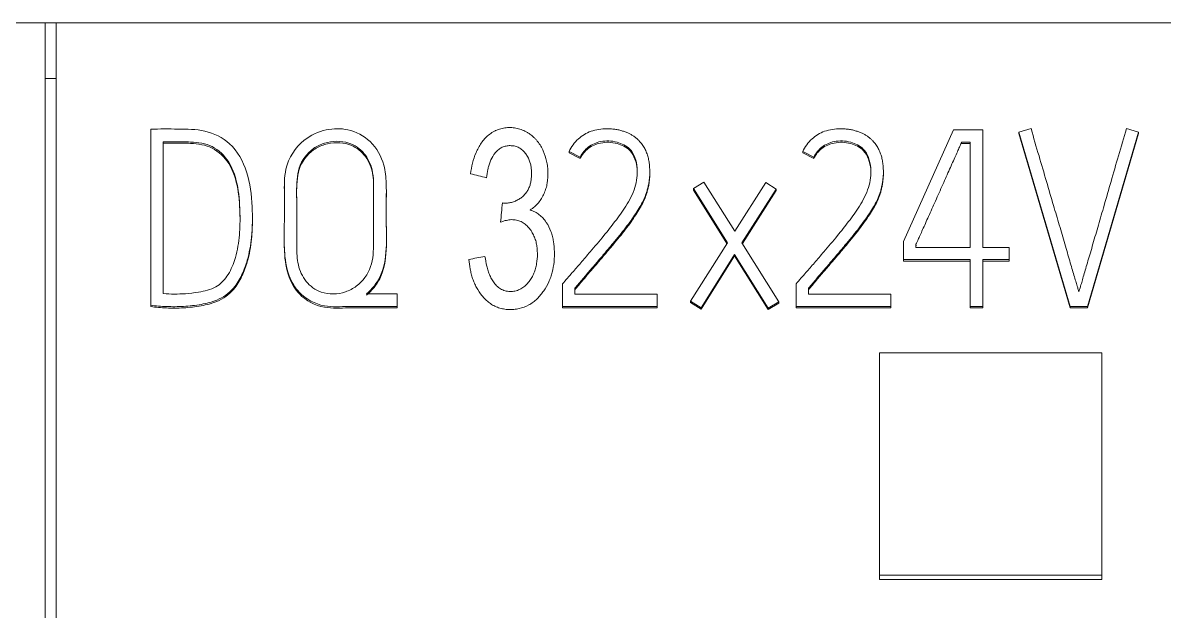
# Model space of a CAD drawing. Header units: millimetres. Extents: x 1359 to 3577, y 1336 to 3557.
# Drawn here: x 2806.07 to 2816.33, y 3324.8 to 3330.08 of the extents above; entities that cross this region are included whole.
import ezdxf

# ---------------------------------------------------------------- set-up
doc = ezdxf.new("R2010")
doc.units = ezdxf.units.MM
doc.set_wipeout_variables(frame=1)
doc.layers.add('000-PI-Oprema', color=30, linetype='Continuous', lineweight=5)

msp = doc.modelspace()

# ---------------------------------------------------------------- linework, layer by layer
msp.add_line((2956.571, 3326.022), (2756.571, 3326.022))

# ---------------------------------------------------------------- next in the draw order: wipeouts: each hides what was drawn before it
msp.add_wipeout([(2801.371, 3330.083), (2836.171, 3330.083), (2836.171, 3183.083), (2801.371, 3183.083)])

# ---------------------------------------------------------------- next in the draw order: linework, layer by layer
at = {"layer": '000-PI-Oprema', "color": 0, "linetype": 'ByBlock', "lineweight": 0}
for p, q in [((2806.271, 3330.083), (2801.371, 3330.083)), ((2806.371, 3330.083), (2806.271, 3330.083)), ((2806.371, 3319.9), (2806.371, 3330.083)), ((2831.171, 3330.083), (2806.371, 3330.083)), ((2806.371, 3329.583), (2806.271, 3329.583)), ((2807.221, 3329.127), (2807.221, 3327.546)), ((2814.438, 3329.122), (2813.989, 3328.119)), ((2814.702, 3329.122), (2814.438, 3329.122)), ((2814.702, 3328.066), (2814.702, 3329.122)), ((2815.135, 3329.133), (2815.026, 3329.102)), ((2815.026, 3329.102), (2815.487, 3327.535)), ((2815.026, 3329.102), (2815.026, 3329.09)), ((2815.026, 3329.09), (2815.487, 3327.523)), ((2815.643, 3327.535), (2816.102, 3329.102)), ((2815.643, 3327.523), (2816.102, 3329.09)), ((2816.102, 3329.102), (2815.993, 3329.133)), ((2816.102, 3329.102), (2816.102, 3329.09)), ((2807.334, 3329.014), (2807.334, 3327.65)), ((2814.511, 3329.012), (2814.511, 3329)), ((2814.511, 3329.012), (2814.589, 3329.012)), ((2814.511, 3329), (2814.589, 3329)), ((2814.589, 3329.012), (2814.589, 3328.066)), ((2810.982, 3328.926), (2810.982, 3328.914)), ((2811.082, 3328.876), (2810.982, 3328.926)), ((2811.082, 3328.863), (2810.982, 3328.914)), ((2811.082, 3328.876), (2811.082, 3328.863)), ((2813.082, 3328.926), (2813.082, 3328.914)), ((2813.182, 3328.876), (2813.082, 3328.926)), ((2813.182, 3328.863), (2813.082, 3328.914)), ((2813.182, 3328.876), (2813.182, 3328.863)), ((2811.708, 3328.734), (2811.708, 3328.747)), ((2813.808, 3328.734), (2813.808, 3328.747)), ((2808.422, 3328.614), (2808.422, 3328.601)), ((2812.194, 3328.653), (2812.099, 3328.594)), ((2812.099, 3328.594), (2812.099, 3328.581)), ((2812.099, 3328.594), (2812.405, 3328.108)), ((2812.099, 3328.581), (2812.401, 3328.101)), ((2812.472, 3328.211), (2812.194, 3328.653)), ((2812.751, 3328.649), (2812.472, 3328.211)), ((2812.536, 3328.108), (2812.844, 3328.59)), ((2812.54, 3328.101), (2812.844, 3328.577)), ((2812.844, 3328.59), (2812.751, 3328.649)), ((2812.844, 3328.59), (2812.844, 3328.577)), ((2809.224, 3328.471), (2809.224, 3328.458)), ((2809.339, 3328.538), (2809.339, 3328.55)), ((2808.135, 3328.309), (2808.135, 3328.322)), ((2808.421, 3328.157), (2808.421, 3328.145)), ((2812.405, 3328.108), (2812.072, 3327.584)), ((2812.867, 3327.577), (2812.536, 3328.108)), ((2813.989, 3328.119), (2813.989, 3327.956)), ((2814.1, 3328.066), (2814.1, 3328.094)), ((2814.1, 3328.082), (2814.104, 3328.089)), ((2814.589, 3328.066), (2814.1, 3328.066)), ((2814.937, 3328.066), (2814.702, 3328.066)), ((2814.937, 3327.956), (2814.937, 3328.066)), ((2812.168, 3327.524), (2812.469, 3328.002)), ((2812.168, 3327.512), (2812.469, 3327.989)), ((2812.469, 3328.002), (2812.771, 3327.52)), ((2812.469, 3328.002), (2812.469, 3327.989)), ((2812.469, 3327.989), (2812.771, 3327.507)), ((2813.989, 3327.956), (2813.989, 3327.943)), ((2813.989, 3327.956), (2814.589, 3327.956)), ((2813.989, 3327.943), (2814.589, 3327.943)), ((2814.589, 3327.956), (2814.589, 3327.535)), ((2814.702, 3327.535), (2814.702, 3327.956)), ((2814.702, 3327.956), (2814.937, 3327.956)), ((2814.702, 3327.943), (2814.937, 3327.943)), ((2814.937, 3327.956), (2814.937, 3327.943)), ((2810.922, 3327.535), (2810.922, 3327.738)), ((2813.022, 3327.535), (2813.022, 3327.738)), ((2809.435, 3327.648), (2809.16, 3327.648)), ((2809.435, 3327.535), (2809.435, 3327.648)), ((2811.033, 3327.698), (2811.033, 3327.645)), ((2811.033, 3327.645), (2811.774, 3327.645)), ((2811.774, 3327.645), (2811.774, 3327.535)), ((2813.133, 3327.698), (2813.133, 3327.645)), ((2813.133, 3327.645), (2813.874, 3327.645)), ((2813.874, 3327.645), (2813.874, 3327.535)), ((2807.221, 3327.546), (2807.221, 3327.534)), ((2809.435, 3327.535), (2809.435, 3327.523)), ((2810.922, 3327.535), (2810.922, 3327.523)), ((2811.774, 3327.535), (2810.922, 3327.535)), ((2811.774, 3327.535), (2811.774, 3327.523)), ((2812.072, 3327.584), (2812.072, 3327.571)), ((2812.072, 3327.584), (2812.168, 3327.524)), ((2812.072, 3327.571), (2812.168, 3327.512)), ((2812.771, 3327.52), (2812.867, 3327.577)), ((2812.771, 3327.507), (2812.867, 3327.564)), ((2812.867, 3327.577), (2812.867, 3327.564)), ((2813.022, 3327.535), (2813.022, 3327.523)), ((2813.874, 3327.535), (2813.022, 3327.535)), ((2813.874, 3327.535), (2813.874, 3327.523)), ((2814.589, 3327.535), (2814.702, 3327.535)), ((2814.589, 3327.535), (2814.589, 3327.523)), ((2814.702, 3327.535), (2814.702, 3327.523)), ((2815.487, 3327.535), (2815.643, 3327.535)), ((2815.487, 3327.535), (2815.487, 3327.523)), ((2815.643, 3327.535), (2815.643, 3327.523)), ((2811.774, 3327.523), (2810.922, 3327.523)), ((2812.168, 3327.524), (2812.168, 3327.512)), ((2812.771, 3327.52), (2812.771, 3327.507)), ((2813.874, 3327.523), (2813.022, 3327.523)), ((2814.589, 3327.523), (2814.702, 3327.523)), ((2815.487, 3327.523), (2815.643, 3327.523)), ((2813.771, 3327.118), (2813.771, 3325.12)), ((2815.771, 3327.118), (2813.771, 3327.118)), ((2815.771, 3325.12), (2815.771, 3327.118)), ((2813.771, 3325.12), (2815.771, 3325.12)), ((2813.771, 3325.12), (2813.771, 3325.082)), ((2813.771, 3325.082), (2815.771, 3325.082)), ((2815.771, 3325.12), (2815.771, 3325.082))]:
    msp.add_line(p, q, dxfattribs=at)
for points, knots in [([(2806.271, 3330.083), (2806.271, 3328.998), (2806.271, 3325.395), (2806.271, 3321.789), (2806.271, 3319.268)], [0, 0, 0, 0, 0.301146, 1, 1, 1, 1]), ([(2807.221, 3327.546), (2807.268, 3327.54), (2807.366, 3327.532), (2807.518, 3327.533), (2807.67, 3327.55), (2807.831, 3327.588), (2807.966, 3327.682), (2808.044, 3327.818), (2808.1, 3327.972), (2808.136, 3328.177), (2808.137, 3328.445), (2808.105, 3328.74), (2807.962, 3329.008), (2807.712, 3329.128), (2807.464, 3329.128), (2807.302, 3329.131), (2807.221, 3329.127)], [0, 0, 0, 0, 0.048928, 0.10152, 0.156673, 0.206259, 0.270351, 0.31956, 0.366981, 0.439378, 0.534587, 0.645045, 0.746603, 0.832762, 0.916147, 1, 1, 1, 1]), ([(2809.16, 3327.648), (2809.211, 3327.692), (2809.308, 3327.809), (2809.348, 3328.067), (2809.333, 3328.348), (2809.344, 3328.598), (2809.324, 3328.833), (2809.214, 3329.028), (2809.007, 3329.137), (2808.788, 3329.133), (2808.562, 3329.031), (2808.415, 3328.797), (2808.425, 3328.549), (2808.424, 3328.307), (2808.415, 3328.064), (2808.445, 3327.825), (2808.56, 3327.628), (2808.768, 3327.521), (2808.976, 3327.537), (2809.193, 3327.534), (2809.339, 3327.535), (2809.435, 3327.535)], [0, 0, 0, 0, 0.043075, 0.102648, 0.168978, 0.235307, 0.271956, 0.327443, 0.378109, 0.421433, 0.470555, 0.539532, 0.59211, 0.636178, 0.703998, 0.756984, 0.796657, 0.853885, 0.901986, 0.93541, 1, 1, 1, 1]), ([(2810.096, 3328.727), (2810.101, 3328.76), (2810.107, 3328.792), (2810.122, 3328.855), (2810.132, 3328.886), (2810.152, 3328.931), (2810.159, 3328.946), (2810.174, 3328.975), (2810.183, 3328.989), (2810.202, 3329.016), (2810.212, 3329.029), (2810.234, 3329.053), (2810.258, 3329.076), (2810.285, 3329.095), (2810.307, 3329.107), (2810.314, 3329.111), (2810.329, 3329.118), (2810.352, 3329.128), (2810.376, 3329.134), (2810.4, 3329.138), (2810.408, 3329.139), (2810.425, 3329.141), (2810.433, 3329.142), (2810.458, 3329.142), (2810.475, 3329.141), (2810.499, 3329.138), (2810.507, 3329.136), (2810.524, 3329.133), (2810.548, 3329.127), (2810.57, 3329.117), (2810.593, 3329.106), (2810.6, 3329.102), (2810.614, 3329.094), (2810.621, 3329.089), (2810.641, 3329.075), (2810.654, 3329.065), (2810.672, 3329.048), (2810.678, 3329.042), (2810.689, 3329.029), (2810.705, 3329.011), (2810.719, 3328.99), (2810.736, 3328.962), (2810.743, 3328.947), (2810.763, 3328.902), (2810.773, 3328.871), (2810.784, 3328.823), (2810.787, 3328.807), (2810.791, 3328.774), (2810.792, 3328.758), (2810.793, 3328.709), (2810.791, 3328.676), (2810.784, 3328.636), (2810.782, 3328.628), (2810.779, 3328.612), (2810.772, 3328.588), (2810.764, 3328.565), (2810.754, 3328.542), (2810.751, 3328.535), (2810.743, 3328.52), (2810.739, 3328.513), (2810.726, 3328.492), (2810.707, 3328.465), (2810.683, 3328.442), (2810.659, 3328.421), (2810.645, 3328.411), (2810.631, 3328.402)], [0, 0, 0, 0, 0.0625, 0.0625, 0.125, 0.125, 0.15625, 0.15625, 0.1875, 0.1875, 0.21875, 0.21875, 0.25, 0.28125, 0.28125, 0.296875, 0.296875, 0.3125, 0.34375, 0.34375, 0.359375, 0.359375, 0.375, 0.375, 0.40625, 0.40625, 0.421875, 0.421875, 0.4375, 0.46875, 0.46875, 0.484375, 0.484375, 0.5, 0.5, 0.53125, 0.53125, 0.546875, 0.546875, 0.5625, 0.59375, 0.59375, 0.625, 0.625, 0.6875, 0.6875, 0.71875, 0.71875, 0.75, 0.75, 0.8125, 0.8125, 0.828125, 0.828125, 0.84375, 0.875, 0.875, 0.890625, 0.890625, 0.90625, 0.90625, 0.9375, 0.96875, 0.96875, 1, 1, 1, 1]), ([(2810.982, 3328.926), (2811.001, 3328.969), (2811.058, 3329.045), (2811.179, 3329.119), (2811.288, 3329.133), (2811.363, 3329.13), (2811.402, 3329.126), (2811.438, 3329.119), (2811.471, 3329.109), (2811.501, 3329.098), (2811.529, 3329.086), (2811.553, 3329.072), (2811.575, 3329.057), (2811.594, 3329.04), (2811.611, 3329.023), (2811.626, 3329.007), (2811.644, 3328.985), (2811.662, 3328.954), (2811.68, 3328.916), (2811.693, 3328.875), (2811.701, 3328.833), (2811.706, 3328.791), (2811.708, 3328.75), (2811.707, 3328.71), (2811.703, 3328.673), (2811.698, 3328.636), (2811.69, 3328.601), (2811.681, 3328.567), (2811.668, 3328.528), (2811.648, 3328.482), (2811.618, 3328.427), (2811.581, 3328.368), (2811.538, 3328.306), (2811.489, 3328.24), (2811.434, 3328.171), (2811.374, 3328.099), (2811.311, 3328.023), (2811.244, 3327.945), (2811.175, 3327.864), (2811.104, 3327.782), (2811.057, 3327.726), (2811.033, 3327.698)], [0, 0, 0, 0, 0.061339, 0.118477, 0.180647, 0.199061, 0.216082, 0.231833, 0.246526, 0.260308, 0.273254, 0.285426, 0.29689, 0.307753, 0.31802, 0.327627, 0.336606, 0.355189, 0.37361, 0.392165, 0.410785, 0.42927, 0.447741, 0.464235, 0.480574, 0.496814, 0.51268, 0.527892, 0.542508, 0.566365, 0.593275, 0.623397, 0.656474, 0.692185, 0.730563, 0.771282, 0.814001, 0.858722, 0.904903, 0.951996, 1, 1, 1, 1]), ([(2813.082, 3328.926), (2813.101, 3328.969), (2813.158, 3329.045), (2813.279, 3329.119), (2813.388, 3329.133), (2813.463, 3329.13), (2813.502, 3329.126), (2813.538, 3329.119), (2813.571, 3329.109), (2813.601, 3329.098), (2813.629, 3329.086), (2813.653, 3329.072), (2813.675, 3329.057), (2813.694, 3329.04), (2813.711, 3329.023), (2813.726, 3329.007), (2813.744, 3328.985), (2813.762, 3328.954), (2813.78, 3328.916), (2813.793, 3328.875), (2813.801, 3328.833), (2813.806, 3328.791), (2813.808, 3328.75), (2813.807, 3328.71), (2813.803, 3328.673), (2813.798, 3328.636), (2813.79, 3328.601), (2813.781, 3328.567), (2813.768, 3328.528), (2813.748, 3328.482), (2813.718, 3328.427), (2813.681, 3328.368), (2813.638, 3328.306), (2813.589, 3328.24), (2813.534, 3328.171), (2813.474, 3328.099), (2813.411, 3328.023), (2813.344, 3327.945), (2813.275, 3327.864), (2813.204, 3327.782), (2813.157, 3327.726), (2813.133, 3327.698)], [0, 0, 0, 0, 0.061339, 0.118477, 0.180647, 0.199061, 0.216082, 0.231833, 0.246526, 0.260308, 0.273254, 0.285426, 0.29689, 0.307753, 0.31802, 0.327627, 0.336606, 0.355189, 0.37361, 0.392165, 0.410785, 0.42927, 0.447741, 0.464235, 0.480574, 0.496814, 0.51268, 0.527892, 0.542508, 0.566365, 0.593275, 0.623397, 0.656474, 0.692185, 0.730563, 0.771282, 0.814001, 0.858722, 0.904903, 0.951996, 1, 1, 1, 1]), ([(2815.565, 3327.667), (2815.563, 3327.674), (2815.558, 3327.691), (2815.548, 3327.722), (2815.535, 3327.765), (2815.52, 3327.818), (2815.502, 3327.878), (2815.482, 3327.946), (2815.461, 3328.019), (2815.438, 3328.098), (2815.414, 3328.181), (2815.389, 3328.267), (2815.363, 3328.355), (2815.324, 3328.484), (2815.272, 3328.662), (2815.205, 3328.892), (2815.158, 3329.051), (2815.135, 3329.133)], [0, 0, 0, 0, 0.013272, 0.034859, 0.06476, 0.101229, 0.142516, 0.188621, 0.238884, 0.292645, 0.349905, 0.409112, 0.468717, 0.528719, 0.675164, 0.832258, 1, 1, 1, 1]), ([(2815.993, 3329.133), (2815.969, 3329.051), (2815.922, 3328.893), (2815.855, 3328.662), (2815.804, 3328.484), (2815.766, 3328.354), (2815.741, 3328.267), (2815.716, 3328.181), (2815.692, 3328.098), (2815.669, 3328.019), (2815.647, 3327.946), (2815.627, 3327.878), (2815.609, 3327.818), (2815.594, 3327.765), (2815.582, 3327.722), (2815.572, 3327.691), (2815.567, 3327.674), (2815.565, 3327.667)], [0, 0, 0, 0, 0.167989, 0.325145, 0.471471, 0.531274, 0.590769, 0.649955, 0.70726, 0.76111, 0.811506, 0.857719, 0.899023, 0.935417, 0.96522, 0.986746, 1, 1, 1, 1]), ([(2807.334, 3327.65), (2807.4, 3327.645), (2807.506, 3327.645), (2807.665, 3327.664), (2807.806, 3327.694), (2807.919, 3327.807), (2807.985, 3327.963), (2808.022, 3328.15), (2808.026, 3328.37), (2808.013, 3328.602), (2807.946, 3328.829), (2807.784, 3328.99), (2807.592, 3329.016), (2807.445, 3329.014), (2807.363, 3329.015), (2807.334, 3329.014)], [0, 0, 0, 0, 0.085013, 0.135874, 0.205821, 0.265138, 0.333279, 0.422662, 0.50952, 0.618636, 0.722487, 0.80996, 0.894466, 0.962458, 1, 1, 1, 1]), ([(2808.024, 3328.304), (2808.024, 3328.316), (2808.023, 3328.413), (2808.013, 3328.589), (2807.946, 3328.816), (2807.784, 3328.977), (2807.592, 3329.004), (2807.445, 3329.001), (2807.363, 3329.002), (2807.334, 3329.002)], [0, 0, 0, 0, 0.030851, 0.246457, 0.451657, 0.624495, 0.791473, 0.92582, 1, 1, 1, 1]), ([(2808.784, 3329.002), (2808.749, 3328.991), (2808.649, 3328.943), (2808.555, 3328.818), (2808.529, 3328.635), (2808.536, 3328.453), (2808.534, 3328.253), (2808.533, 3328.072), (2808.538, 3327.907), (2808.606, 3327.752), (2808.764, 3327.637), (2808.94, 3327.644), (2809.106, 3327.73), (2809.22, 3327.888), (2809.225, 3328.11), (2809.225, 3328.329), (2809.223, 3328.545), (2809.229, 3328.748), (2809.15, 3328.92), (2809.022, 3329.007), (2808.893, 3329.024), (2808.82, 3329.012), (2808.784, 3329.002)], [0, 0, 0, 0, 0.03125, 0.09375, 0.125, 0.1875, 0.25, 0.296875, 0.34375, 0.390625, 0.4375, 0.5, 0.53125, 0.59375, 0.65625, 0.71875, 0.78125, 0.84375, 0.890625, 0.9375, 0.96875, 1, 1, 1, 1]), ([(2808.784, 3328.989), (2808.749, 3328.978), (2808.649, 3328.93), (2808.555, 3328.805), (2808.529, 3328.622), (2808.536, 3328.441), (2808.535, 3328.26), (2808.534, 3328.152), (2808.534, 3328.117)], [0, 0, 0, 0, 0.111489, 0.334467, 0.445956, 0.668934, 0.891911, 1, 1, 1, 1]), ([(2809.225, 3328.592), (2809.225, 3328.646), (2809.221, 3328.754), (2809.15, 3328.907), (2809.022, 3328.994), (2808.893, 3329.012), (2808.82, 3329), (2808.784, 3328.989)], [0, 0, 0, 0, 0.226006, 0.458204, 0.690402, 0.845201, 1, 1, 1, 1]), ([(2810.382, 3328.465), (2810.388, 3328.464), (2810.394, 3328.463), (2810.403, 3328.463), (2810.407, 3328.463), (2810.413, 3328.463), (2810.422, 3328.463), (2810.431, 3328.464), (2810.443, 3328.466), (2810.449, 3328.467), (2810.468, 3328.471), (2810.479, 3328.474), (2810.502, 3328.483), (2810.513, 3328.488), (2810.535, 3328.501), (2810.545, 3328.507), (2810.56, 3328.519), (2810.564, 3328.522), (2810.574, 3328.531), (2810.578, 3328.535), (2810.591, 3328.548), (2810.598, 3328.558), (2810.611, 3328.578), (2810.617, 3328.589), (2810.626, 3328.611), (2810.63, 3328.623), (2810.636, 3328.646), (2810.639, 3328.658), (2810.642, 3328.683), (2810.643, 3328.695), (2810.644, 3328.719), (2810.645, 3328.731), (2810.644, 3328.755), (2810.643, 3328.767), (2810.64, 3328.791), (2810.638, 3328.803), (2810.629, 3328.839), (2810.62, 3328.861), (2810.602, 3328.893), (2810.595, 3328.903), (2810.58, 3328.923), (2810.572, 3328.932), (2810.553, 3328.948), (2810.543, 3328.955), (2810.522, 3328.967), (2810.51, 3328.971), (2810.486, 3328.978), (2810.474, 3328.979), (2810.449, 3328.98), (2810.437, 3328.98), (2810.413, 3328.976), (2810.401, 3328.973), (2810.378, 3328.964), (2810.367, 3328.958), (2810.352, 3328.948), (2810.347, 3328.944), (2810.338, 3328.936), (2810.333, 3328.932), (2810.32, 3328.919), (2810.313, 3328.909), (2810.292, 3328.879), (2810.281, 3328.857), (2810.268, 3328.823), (2810.264, 3328.811), (2810.257, 3328.788), (2810.254, 3328.776), (2810.247, 3328.74), (2810.243, 3328.716), (2810.24, 3328.692)], [0, 0, 0, 0, 0.015625, 0.015625, 0.023437, 0.023437, 0.03125, 0.046875, 0.046875, 0.0625, 0.0625, 0.09375, 0.09375, 0.125, 0.125, 0.15625, 0.15625, 0.171875, 0.171875, 0.1875, 0.1875, 0.21875, 0.21875, 0.25, 0.25, 0.28125, 0.28125, 0.3125, 0.3125, 0.34375, 0.34375, 0.375, 0.375, 0.40625, 0.40625, 0.4375, 0.4375, 0.5, 0.5, 0.53125, 0.53125, 0.5625, 0.5625, 0.59375, 0.59375, 0.625, 0.625, 0.65625, 0.65625, 0.6875, 0.6875, 0.71875, 0.71875, 0.75, 0.75, 0.765625, 0.765625, 0.78125, 0.78125, 0.8125, 0.8125, 0.875, 0.875, 0.90625, 0.90625, 0.9375, 0.9375, 1, 1, 1, 1]), ([(2810.922, 3327.738), (2810.952, 3327.772), (2811.007, 3327.835), (2811.09, 3327.93), (2811.185, 3328.041), (2811.289, 3328.163), (2811.397, 3328.299), (2811.498, 3328.438), (2811.583, 3328.598), (2811.607, 3328.78), (2811.555, 3328.951), (2811.409, 3329.022), (2811.273, 3329.028), (2811.148, 3328.975), (2811.1, 3328.913), (2811.082, 3328.876)], [0, 0, 0, 0, 0.068794, 0.128406, 0.193582, 0.291346, 0.373604, 0.45943, 0.554437, 0.645803, 0.738171, 0.803969, 0.878932, 0.940491, 1, 1, 1, 1]), ([(2811.595, 3328.729), (2811.595, 3328.742), (2811.592, 3328.817), (2811.555, 3328.938), (2811.409, 3329.01), (2811.273, 3329.015), (2811.148, 3328.962), (2811.1, 3328.901), (2811.082, 3328.863)], [0, 0, 0, 0, 0.051721, 0.299015, 0.475174, 0.675868, 0.840679, 1, 1, 1, 1]), ([(2813.022, 3327.738), (2813.052, 3327.772), (2813.107, 3327.835), (2813.19, 3327.93), (2813.285, 3328.041), (2813.389, 3328.163), (2813.497, 3328.299), (2813.598, 3328.438), (2813.683, 3328.598), (2813.707, 3328.78), (2813.655, 3328.951), (2813.509, 3329.022), (2813.373, 3329.028), (2813.248, 3328.975), (2813.2, 3328.913), (2813.182, 3328.876)], [0, 0, 0, 0, 0.068794, 0.128406, 0.193582, 0.291346, 0.373604, 0.45943, 0.554437, 0.645803, 0.738171, 0.803969, 0.878932, 0.940491, 1, 1, 1, 1]), ([(2813.695, 3328.729), (2813.695, 3328.742), (2813.692, 3328.817), (2813.655, 3328.938), (2813.509, 3329.01), (2813.373, 3329.015), (2813.248, 3328.962), (2813.2, 3328.901), (2813.182, 3328.863)], [0, 0, 0, 0, 0.051721, 0.299015, 0.475174, 0.675868, 0.840679, 1, 1, 1, 1]), ([(2814.1, 3328.094), (2814.102, 3328.098), (2814.107, 3328.109), (2814.118, 3328.132), (2814.134, 3328.168), (2814.155, 3328.214), (2814.18, 3328.269), (2814.207, 3328.329), (2814.236, 3328.395), (2814.268, 3328.465), (2814.3, 3328.538), (2814.333, 3328.611), (2814.365, 3328.682), (2814.395, 3328.75), (2814.423, 3328.813), (2814.448, 3328.871), (2814.471, 3328.921), (2814.489, 3328.962), (2814.502, 3328.991), (2814.509, 3329.007), (2814.511, 3329.012)], [0, 0, 0, 0, 0.010734, 0.036404, 0.077011, 0.128795, 0.187998, 0.254619, 0.326966, 0.403344, 0.483752, 0.564544, 0.642072, 0.716335, 0.785641, 0.848294, 0.904294, 0.950045, 0.981947, 1, 1, 1, 1]), ([(2811.708, 3328.736), (2811.708, 3328.736), (2811.708, 3328.723), (2811.707, 3328.698), (2811.703, 3328.66), (2811.698, 3328.623), (2811.69, 3328.588), (2811.681, 3328.554), (2811.668, 3328.515), (2811.648, 3328.469), (2811.618, 3328.414), (2811.581, 3328.356), (2811.538, 3328.293), (2811.489, 3328.227), (2811.434, 3328.158), (2811.374, 3328.086), (2811.311, 3328.01), (2811.244, 3327.932), (2811.175, 3327.852), (2811.104, 3327.769), (2811.057, 3327.714), (2811.033, 3327.685)], [0, 0, 0, 0, 0.000351, 0.030208, 0.059783, 0.089178, 0.117897, 0.145433, 0.17189, 0.215074, 0.263783, 0.318309, 0.378181, 0.442821, 0.512289, 0.585996, 0.663321, 0.744272, 0.827864, 0.913107, 1, 1, 1, 1]), ([(2813.808, 3328.736), (2813.808, 3328.736), (2813.808, 3328.723), (2813.807, 3328.698), (2813.803, 3328.66), (2813.798, 3328.623), (2813.79, 3328.588), (2813.781, 3328.554), (2813.768, 3328.515), (2813.748, 3328.469), (2813.718, 3328.414), (2813.681, 3328.356), (2813.638, 3328.293), (2813.589, 3328.227), (2813.534, 3328.158), (2813.474, 3328.086), (2813.411, 3328.01), (2813.344, 3327.932), (2813.275, 3327.852), (2813.204, 3327.769), (2813.157, 3327.714), (2813.133, 3327.685)], [0, 0, 0, 0, 0.000351, 0.030208, 0.059783, 0.089178, 0.117897, 0.145433, 0.17189, 0.215074, 0.263783, 0.318309, 0.378181, 0.442821, 0.512289, 0.585996, 0.663321, 0.744272, 0.827864, 0.913107, 1, 1, 1, 1]), ([(2808.422, 3328.601), (2808.422, 3328.575), (2808.424, 3328.518), (2808.424, 3328.461), (2808.424, 3328.429)], [0, 0, 0, 0, 0.44169, 1, 1, 1, 1]), ([(2809.16, 3327.635), (2809.211, 3327.68), (2809.308, 3327.796), (2809.348, 3328.054), (2809.335, 3328.305), (2809.339, 3328.47), (2809.339, 3328.538)], [0, 0, 0, 0, 0.200742, 0.478373, 0.787489, 1, 1, 1, 1]), ([(2809.225, 3328.228), (2809.225, 3328.257), (2809.225, 3328.334), (2809.224, 3328.411), (2809.224, 3328.458)], [0, 0, 0, 0, 0.379538, 1, 1, 1, 1]), ([(2810.631, 3328.402), (2810.646, 3328.397), (2810.668, 3328.388), (2810.688, 3328.377), (2810.701, 3328.368), (2810.708, 3328.364), (2810.726, 3328.349), (2810.738, 3328.339), (2810.754, 3328.322), (2810.759, 3328.316), (2810.768, 3328.304), (2810.773, 3328.297), (2810.795, 3328.265), (2810.808, 3328.237), (2810.824, 3328.193), (2810.829, 3328.178), (2810.836, 3328.148), (2810.839, 3328.133), (2810.847, 3328.088), (2810.849, 3328.057), (2810.85, 3328.011), (2810.85, 3327.995), (2810.849, 3327.964), (2810.848, 3327.949), (2810.843, 3327.903), (2810.838, 3327.873), (2810.826, 3327.828), (2810.822, 3327.813), (2810.812, 3327.784), (2810.806, 3327.769), (2810.787, 3327.727), (2810.772, 3327.7), (2810.745, 3327.662), (2810.736, 3327.65), (2810.716, 3327.626), (2810.695, 3327.603), (2810.671, 3327.583), (2810.653, 3327.569), (2810.646, 3327.564), (2810.633, 3327.556), (2810.626, 3327.552), (2810.592, 3327.533), (2810.563, 3327.522), (2810.525, 3327.514), (2810.517, 3327.512), (2810.502, 3327.51), (2810.494, 3327.509), (2810.471, 3327.507), (2810.455, 3327.507), (2810.432, 3327.508), (2810.424, 3327.508), (2810.408, 3327.51), (2810.401, 3327.511), (2810.378, 3327.515), (2810.348, 3327.523), (2810.319, 3327.535), (2810.298, 3327.546), (2810.291, 3327.55), (2810.278, 3327.558), (2810.259, 3327.572), (2810.241, 3327.587), (2810.219, 3327.608), (2810.208, 3327.62), (2810.198, 3327.632)], [0, 0, 0, 0, 0.03125, 0.046875, 0.046875, 0.0625, 0.0625, 0.09375, 0.09375, 0.109375, 0.109375, 0.125, 0.125, 0.1875, 0.1875, 0.21875, 0.21875, 0.25, 0.25, 0.3125, 0.3125, 0.34375, 0.34375, 0.375, 0.375, 0.4375, 0.4375, 0.46875, 0.46875, 0.5, 0.5, 0.5625, 0.5625, 0.59375, 0.59375, 0.625, 0.65625, 0.65625, 0.671875, 0.671875, 0.6875, 0.6875, 0.75, 0.75, 0.765625, 0.765625, 0.78125, 0.78125, 0.8125, 0.8125, 0.828125, 0.828125, 0.84375, 0.84375, 0.875, 0.90625, 0.90625, 0.921875, 0.921875, 0.9375, 0.96875, 0.96875, 1, 1, 1, 1]), ([(2807.221, 3327.534), (2807.268, 3327.528), (2807.366, 3327.519), (2807.518, 3327.52), (2807.67, 3327.538), (2807.831, 3327.575), (2807.966, 3327.67), (2808.044, 3327.806), (2808.1, 3327.959), (2808.13, 3328.128), (2808.135, 3328.253), (2808.135, 3328.309)], [0, 0, 0, 0, 0.098443, 0.204258, 0.315227, 0.414995, 0.543949, 0.642959, 0.738369, 0.884032, 1, 1, 1, 1]), ([(2810.226, 3327.984), (2810.23, 3327.955), (2810.236, 3327.926), (2810.246, 3327.883), (2810.25, 3327.869), (2810.259, 3327.84), (2810.264, 3327.827), (2810.276, 3327.799), (2810.282, 3327.786), (2810.293, 3327.767), (2810.297, 3327.761), (2810.306, 3327.749), (2810.311, 3327.743), (2810.325, 3327.726), (2810.336, 3327.716), (2810.353, 3327.702), (2810.36, 3327.698), (2810.372, 3327.69), (2810.379, 3327.687), (2810.393, 3327.681), (2810.4, 3327.678), (2810.414, 3327.674), (2810.429, 3327.671), (2810.443, 3327.67), (2810.458, 3327.669), (2810.466, 3327.67), (2810.488, 3327.672), (2810.503, 3327.674), (2810.524, 3327.682), (2810.531, 3327.684), (2810.544, 3327.691), (2810.551, 3327.694), (2810.57, 3327.706), (2810.582, 3327.715), (2810.603, 3327.736), (2810.613, 3327.747), (2810.631, 3327.77), (2810.639, 3327.783), (2810.654, 3327.808), (2810.667, 3327.834), (2810.677, 3327.862), (2810.683, 3327.883), (2810.685, 3327.891), (2810.688, 3327.905), (2810.689, 3327.912), (2810.695, 3327.948), (2810.697, 3327.977), (2810.697, 3328.021), (2810.696, 3328.036), (2810.694, 3328.065), (2810.69, 3328.094), (2810.683, 3328.123), (2810.676, 3328.144), (2810.673, 3328.151), (2810.668, 3328.164), (2810.665, 3328.171), (2810.655, 3328.191), (2810.648, 3328.204), (2810.636, 3328.222), (2810.631, 3328.228), (2810.622, 3328.24), (2810.617, 3328.245), (2810.602, 3328.262), (2810.591, 3328.271), (2810.573, 3328.284), (2810.567, 3328.288), (2810.554, 3328.295), (2810.547, 3328.299), (2810.526, 3328.307), (2810.512, 3328.31), (2810.49, 3328.314), (2810.482, 3328.314), (2810.468, 3328.315), (2810.46, 3328.315), (2810.445, 3328.313), (2810.438, 3328.312), (2810.423, 3328.309), (2810.416, 3328.308), (2810.394, 3328.302), (2810.38, 3328.298), (2810.366, 3328.292)], [0, 0, 0, 0, 0.0625, 0.0625, 0.09375, 0.09375, 0.125, 0.125, 0.15625, 0.15625, 0.171875, 0.171875, 0.1875, 0.1875, 0.21875, 0.21875, 0.234375, 0.234375, 0.25, 0.25, 0.265625, 0.265625, 0.28125, 0.296875, 0.296875, 0.3125, 0.3125, 0.34375, 0.34375, 0.359375, 0.359375, 0.375, 0.375, 0.40625, 0.40625, 0.4375, 0.4375, 0.46875, 0.46875, 0.5, 0.53125, 0.53125, 0.546875, 0.546875, 0.5625, 0.5625, 0.625, 0.625, 0.65625, 0.65625, 0.6875, 0.71875, 0.71875, 0.734375, 0.734375, 0.75, 0.75, 0.78125, 0.78125, 0.796875, 0.796875, 0.8125, 0.8125, 0.84375, 0.84375, 0.859375, 0.859375, 0.875, 0.875, 0.90625, 0.90625, 0.921875, 0.921875, 0.9375, 0.9375, 0.953125, 0.953125, 0.96875, 0.96875, 1, 1, 1, 1]), ([(2808.421, 3328.145), (2808.421, 3328.106), (2808.423, 3327.989), (2808.445, 3327.812), (2808.56, 3327.615), (2808.768, 3327.509), (2808.976, 3327.525), (2809.193, 3327.521), (2809.339, 3327.523), (2809.435, 3327.523)], [0, 0, 0, 0, 0.081096, 0.245586, 0.368745, 0.546401, 0.695727, 0.799486, 1, 1, 1, 1]), ([(2810.198, 3327.632), (2810.18, 3327.655), (2810.164, 3327.68), (2810.143, 3327.718), (2810.137, 3327.732), (2810.125, 3327.759), (2810.12, 3327.772), (2810.11, 3327.8), (2810.106, 3327.814), (2810.099, 3327.842), (2810.096, 3327.857), (2810.088, 3327.9), (2810.084, 3327.928), (2810.082, 3327.958)], [0, 0, 0, 0, 0.25, 0.25, 0.375, 0.375, 0.5, 0.5, 0.625, 0.625, 0.75, 0.75, 1, 1, 1, 1])]:
    msp.add_open_spline(points, degree=3, knots=knots, dxfattribs=at)
for points in [[(2810.24, 3328.692), (2810.192, 3328.704), (2810.144, 3328.715), (2810.096, 3328.727)], [(2810.366, 3328.292), (2810.371, 3328.35), (2810.377, 3328.408), (2810.382, 3328.465)], [(2810.082, 3327.958), (2810.13, 3327.966), (2810.178, 3327.975), (2810.226, 3327.984)]]:
    msp.add_open_spline(points, degree=3, dxfattribs=at)

doc.saveas('drawing.dxf')
